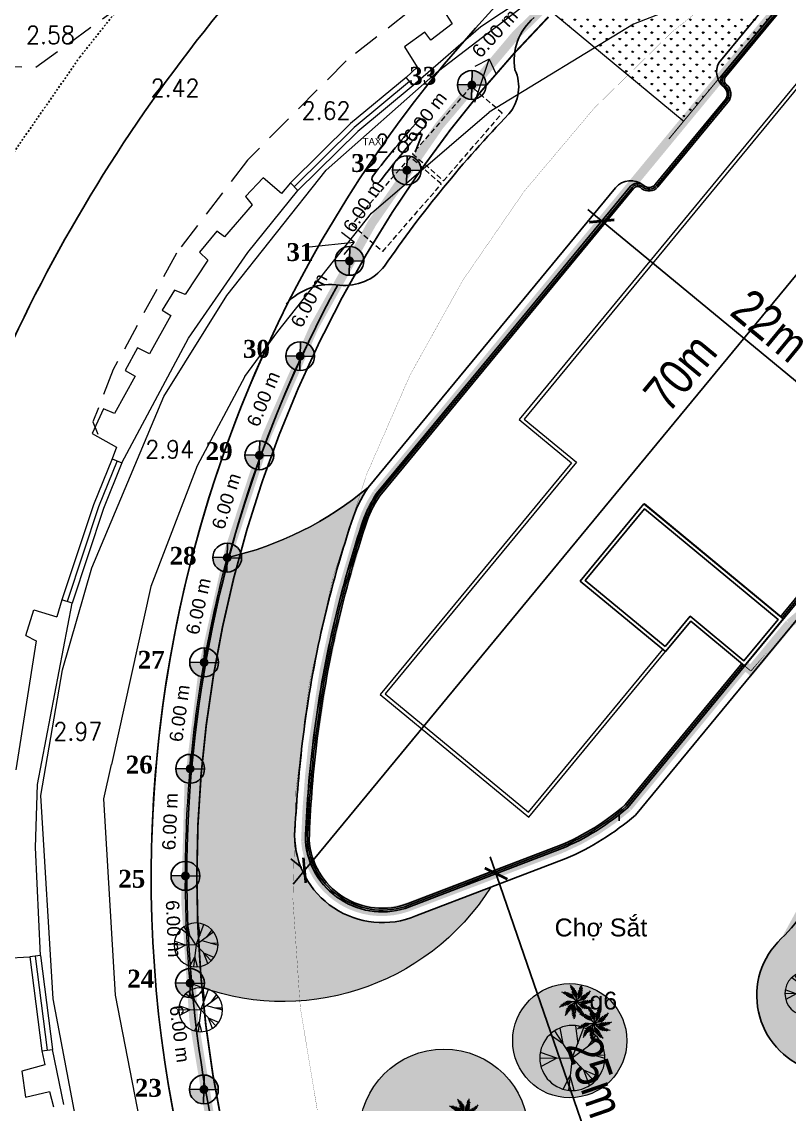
# Model space of a CAD drawing. Header units: millimetres. Extents: x 583747 to 596192, y 2304962 to 2309584.
# Drawn here: x 595572.5 to 595615.5, y 2307229.4 to 2307290 of the extents above; entities that cross this region are included whole.
import ezdxf
from ezdxf.enums import TextEntityAlignment as Align
from ezdxf.xclip import XClip

# ---------------------------------------------------------------- set-up
doc = ezdxf.new("R2010")
doc.units = ezdxf.units.MM
doc.set_wipeout_variables(frame=1)
for name, pattern in [('CONTINOUS', [0]), ('DASH', [0.35, 0.25, -0.1]), ('DASHDOT', [1, 0.5, -0.25, 0, -0.25]), ('DASHED', [4.5, 3, -1.5]), ('{Long Duong}', [2.3, 1.5, -0.8]), ('{qui hoach}', [1.3, 0, -1.3])]:
    doc.linetypes.add(name, pattern=pattern)
doc.layers.get('DEFPOINTS').update_dxf_attribs({"color": 5})
for name, color, linetype in [('A-ANNO-ROOM', 50, 'Continuous'), ('A-FLOR-STRS', 1, 'Continuous'), ('A-GLAZ', 135, 'Continuous'), ('A-PLOT LINE', 6, 'DASHDOT'), ('A-WALL', 11, 'Continuous'), ('AFP-KERB-LINE', 2, 'Continuous'), ('K2', 2, 'Continuous'), ('KT-Kich thuoc', 159, 'Continuous'), ('Xref_NT1+NT2_MBDV Cot vach_220729$0$ccu12-Thay', 7, 'Continuous'), ('Xref_ST_MBDV Cot vach 30.7.2022$0$Xref_ST_MBDV Cot vach 30.7.2022|Xref_ST_MBDV Cot vach 30.7.2022|Xref_ST_MBDV Cot vach 30.7.2022|Xref_ST_MBDV Cot vach 30.7.2022|A-CORE-OTLN', 2, 'Continuous')]:
    doc.layers.add(name, color=color, linetype=linetype)
for name, color, linetype, lineweight in [('A-DOOR', 1, 'Continuous', 9), ('A-GENM-____-OTLN', 13, 'Continuous', 9), ('bo dat CXCL', 92, 'Continuous', 18), ('Code Cao do', 7, 'Continuous', 0), ('D-building block', 8, 'Continuous', 13), ('Duong RG Thua', 7, 'Continuous', 0), ('Ghi chu nha', 7, 'Continuous', 0), ('hatch', 45, 'Continuous', 5), ('KT-DV', 7, 'Continuous', 0), ('KT-NEN', 250, 'Continuous', 0), ('KT-Net thay', 7, 'Continuous', 20), ('KT-TMB', 7, 'Continuous', 0), ('Level 15', 7, 'Continuous', 0), ('Long Duong_ Phan Cach chat lieu rair mat', 7, 'Continuous', 0), ('moc', 7, 'Continuous', 0)]:
    doc.layers.add(name, color=color, linetype=linetype, lineweight=lineweight)
doc.layers.add('A-TREES', color=7, linetype='Continuous', lineweight=5, true_color=0x4b833f)
doc.styles.add('220126_HDN_HBA typical plan$0$211210_HDN_HBA_TYPICAL PLAN CORE OPT 1$0$HBA-Text', font='GOTHIC.TTF')
doc.styles.add('Arial Narrow', font='ARIALN.TTF')
doc.styles.add('Style-.VnArial', font='')
doc.styles.add('Style-STANDARD', font='STANDARD.shx')
doc.styles.get('Style-.VnArial').set_extended_font_data('.VnArial')
doc.dimstyles.new('CCU_1-1', dxfattribs={"dimtxt": 2, "dimasz": 1, "dimexe": 1, "dimexo": 2, "dimgap": 0.5, "dimtad": 1, "dimdec": 0, "dimdsep": 46, "dimtxsty": 'Arial Narrow', "dimblk": 'ARCHTICK', "dimcen": -1, "dimdle": 1, "dimclrd": 256, "dimclre": 256, "dimclrt": 3, "dimadec": 0, "dimazin": 2, "dimtfac": 0.1, "dimtdec": 0, "dimtix": 1, "dimtmove": 2, "dimatfit": 1, "dimfxl": 1, "dimtvp": 0.833333, "dimtolj": 1, "dimtzin": 12, "dimarcsym": 0})
pattern_1 = [(90, (-595062100.17, -2307132691.92), (-359.2102448, 359.2102448), [95.25, -623.1704896]), (45, (-595062100.17, -2307132691.9), (-359.21024484, 359.21024484), [95.25, -412.75]), (135, (-595062100.17, -2307132691.9), (-359.21024484, -359.21024484), [95.25, -412.75])]

# ---------------------------------------------------------------- blocks, each defined once
blk = doc.blocks.new('wwww1')
at = {"layer": 'Duong RG Thua', "color": 7, "lineweight": 0}
for p, q in [((595614.836, 2307293.073), (595606.593, 2307289.86)), ((595606.593, 2307289.86), (595598.511, 2307284.934)), ((595591.935, 2307279.276), (595598.511, 2307284.934)), ((595586.695, 2307272.667), (595591.935, 2307279.276)), ((595584.849, 2307270.146), (595586.695, 2307272.667)), ((595584.849, 2307270.146), (595582.181, 2307265.155)), ((595582.181, 2307265.155), (595579.577, 2307258.408)), ((595579.577, 2307258.408), (595577.387, 2307248.453)), ((595576.949, 2307246.518), (595577.387, 2307248.453)), ((595577.607, 2307235.538), (595576.949, 2307246.518)), ((595578.961, 2307228.548), (595577.607, 2307235.538))]:
    blk.add_line(p, q, dxfattribs=at)
at = {"layer": 'Duong RG Thua', "color": 7, "linetype": 'Continuous', "lineweight": 0}
for p, q in [((595596.438, 2307289.87), (595595.255, 2307288.967)), ((595596.102, 2307290.394), (595596.438, 2307289.87)), ((595594.916, 2307289.418), (595593.775, 2307288.582)), ((595595.255, 2307288.967), (595594.916, 2307289.418)), ((595593.775, 2307288.582), (595594.49, 2307287.455)), ((595594.49, 2307287.455), (595593.871, 2307286.88)), ((595594.254, 2307286.418), (595593.871, 2307286.88)), ((595585.858, 2307281.269), (595584.873, 2307280.223)), ((595587.813, 2307280.547), (595587.391, 2307280.974)), ((595584.873, 2307280.223), (595585.256, 2307279.753)), ((595585.256, 2307279.753), (595583.71, 2307277.959)), ((595583.278, 2307278.278), (595582.298, 2307277.1)), ((595583.71, 2307277.959), (595583.278, 2307278.278)), ((595582.298, 2307277.1), (595582.768, 2307276.65)), ((595582.768, 2307276.65), (595581.494, 2307274.739)), ((595580.901, 2307274.977), (595580.209, 2307273.858)), ((595581.494, 2307274.739), (595580.901, 2307274.977)), ((595580.702, 2307273.561), (595579.513, 2307271.419)), ((595580.209, 2307273.858), (595580.702, 2307273.561)), ((595578.841, 2307271.753), (595578.146, 2307270.493)), ((595579.513, 2307271.419), (595578.841, 2307271.753)), ((595578.146, 2307270.493), (595578.699, 2307270.167)), ((595578.699, 2307270.167), (595577.542, 2307268.08)), ((595576.927, 2307268.347), (595576.298, 2307266.953)), ((595577.542, 2307268.08), (595576.927, 2307268.347)), ((595576.298, 2307266.953), (595577.666, 2307266.199)), ((595577.666, 2307266.199), (595577.407, 2307265.536)), ((595572.582, 2307255.653), (595573.024, 2307257.093)), ((595573.024, 2307257.093), (595574.311, 2307256.71)), ((595573.161, 2307255.367), (595572.026, 2307248.141)), ((595572.582, 2307255.653), (595573.161, 2307255.367)), ((595573.411, 2307237.754), (595572.816, 2307237.679)), ((595573.411, 2307237.754), (595574.069, 2307232.503)), ((595571.414, 2307237.612), (595572.816, 2307237.679)), ((595572.816, 2307237.679), (595573.473, 2307232.428)), ((595573.113, 2307237.716), (595573.771, 2307232.465)), ((595573.473, 2307232.428), (595574.069, 2307232.503)), ((595573.473, 2307232.428), (595573.642, 2307231.65)), ((595574.71, 2307229.429), (595574.069, 2307232.503)), ((595573.642, 2307231.65), (595572.354, 2307231.296)), ((595572.354, 2307231.296), (595572.572, 2307229.835)), ((595572.572, 2307229.835), (595573.915, 2307230.151)), ((595573.915, 2307230.151), (595574.124, 2307229.301))]:
    blk.add_line(p, q, dxfattribs=at)
at = {"layer": 'Duong RG Thua', "color": 1, "linetype": 'Continuous', "lineweight": 0, "flags": 128}
for points in [[(595574.637, 2307253.739), (595576.278, 2307259.45), (595580.31, 2307269.031), (595583.829, 2307274.685), (595589.385, 2307281.694), (595595.671, 2307287.248), (595601.161, 2307291.457), (595609.685, 2307295.7), (595617.855, 2307297.747)], [(595574.113, 2307235.328), (595573.431, 2307246.712), (595574.637, 2307253.739)], [(595584.897, 2307203.155), (595580.224, 2307211.256), (595575.552, 2307227.743), (595574.113, 2307235.328)]]:
    blk.add_lwpolyline(points, dxfattribs=at)
at = {"layer": 'Duong RG Thua', "color": 7, "linetype": 'Continuous', "lineweight": 0, "flags": 128}
for points in [[(595607.65, 2307295.178), (595605.058, 2307293.939), (595601.566, 2307292.056), (595598.043, 2307289.704), (595594.254, 2307286.418)], [(595593.871, 2307286.88), (595590.758, 2307284.296), (595587.391, 2307280.974)], [(595594.063, 2307286.649), (595590.96, 2307284.074), (595587.602, 2307280.76)], [(595594.254, 2307286.418), (595591.161, 2307283.851), (595587.813, 2307280.547)], [(595587.391, 2307280.974), (595586.9, 2307280.392), (595585.858, 2307281.269)], [(595577.407, 2307265.536), (595577.964, 2307265.312), (595581.687, 2307272.302), (595585.011, 2307277.084), (595587.813, 2307280.547)], [(595577.407, 2307265.536), (595576.374, 2307262.963), (595574.607, 2307257.664)], [(595577.686, 2307265.424), (595576.656, 2307262.859), (595574.892, 2307257.569)], [(595577.964, 2307265.312), (595576.938, 2307262.756), (595575.177, 2307257.475)], [(595573.411, 2307237.754), (595573.126, 2307243.801), (595573.235, 2307247.335), (595575.177, 2307257.475)], [(595575.177, 2307257.475), (595574.607, 2307257.664), (595574.311, 2307256.71)]]:
    blk.add_lwpolyline(points, dxfattribs=at)
at = {"layer": 'Long Duong_ Phan Cach chat lieu rair mat', "color": 4, "linetype": '{Long Duong}', "lineweight": 0}
for p, q in [((595573.145, 2307287.451), (595590.411, 2307299.955)), ((595603.096, 2307297.64), (595590.519, 2307287.814)), ((595570.856, 2307287.496), (595573.145, 2307287.451)), ((595590.519, 2307287.814), (595584.982, 2307282.25)), ((595584.982, 2307282.25), (595581.013, 2307277.039)), ((595581.013, 2307277.039), (595577.477, 2307270.542)), ((595577.477, 2307270.542), (595576.342, 2307267.62)), ((595576.342, 2307267.62), (595576.611, 2307266.929))]:
    blk.add_line(p, q, dxfattribs=at)
at = {"layer": 'Code Cao do', "color": 6, "linetype": 'Continuous', "lineweight": 0, "style": 'Style-STANDARD'}
for s, p in [('2.58', (595572.593, 2307289.25)), ('2.94', (595579.266, 2307266.073)), ('3.01', (595603.411, 2307245.798))]:
    blk.add_text(s, height=1, rotation=359.9973, dxfattribs=at).set_placement(p, align=Align.MIDDLE_LEFT)
at = {"layer": 'Code Cao do', "color": 212, "linetype": 'Continuous', "lineweight": 0, "style": 'Style-STANDARD'}
for s, p in [('2.42', (595579.568, 2307286.284)), ('2.62', (595588.019, 2307285.021)), ('2.87', (595592.147, 2307283.198)), ('2.97', (595574.13, 2307250.295))]:
    blk.add_text(s, height=1, rotation=359.9973, dxfattribs=at).set_placement(p, align=Align.MIDDLE_LEFT)
at = {"layer": 'Ghi chu nha', "color": 7, "linetype": 'Continuous', "lineweight": 0, "style": 'Style-.VnArial'}
for s, p in [('Chî S¾t', (595604.769, 2307239.328)), ('g6', (595604.902, 2307235.237))]:
    blk.add_text(s, height=1, rotation=359.9973, dxfattribs=at).set_placement(p, align=Align.MIDDLE_CENTER)
blk = doc.blocks.new('Moc')
at = {"layer": 'moc', "linetype": '{qui hoach}', "lineweight": 0, "ltscale": 0.5}
h = blk.add_hatch(color=7, dxfattribs=at)
edge = h.paths.add_edge_path()
edge.add_arc((0, 0), 0.25, 0, 360)
blk = doc.blocks.new('hk')
at = {"layer": 'K2'}
h = blk.add_hatch(color=256, dxfattribs=at)
h.dxf.hatch_style = 1
h.paths.add_polyline_path([(-79.57, 95.74), (-79.57, 94.3), (-78.13, 94.3, 0.006031), (-78.13, 94.33, 0.407166)])
h.paths.add_polyline_path([(-79.57, 94.3), (-81.01, 94.3, 0.006031), (-81.01, 94.26, 0.407166), (-79.57, 92.86)])
for p, q in [((-79.57, 92.86), (-79.57, 95.74)), ((-78.13, 94.3), (-81.01, 94.3))]:
    blk.add_line(p, q, dxfattribs=at)
blk.add_circle((-79.57, 94.3), 1.44, dxfattribs=at)
blk = doc.blocks.new('NEN')
at = {"layer": 'Level 15', "color": 240, "linetype": 'DASH', "lineweight": 13, "ltscale": 5, "true_color": 0xed1f24, "const_width": 0.5, "flags": 128}
blk.add_lwpolyline([(595682.634, 2307317.629), (595677.108, 2307338.736), (595668.702, 2307341.648), (595657.199, 2307332.945), (595633.733, 2307315.075), (595610.101, 2307298.024, 0.685011), (595643.311, 2307173.379), (595664.098, 2307171.161), (595705.748, 2307172.441), (595712.065, 2307180.508), (595682.634, 2307317.629)], format="xyb", close=True, dxfattribs=at)
at = {"layer": 'Level 15', "color": 152, "linetype": 'DASH', "lineweight": 13, "ltscale": 5, "true_color": 0x2776bb, "const_width": 0.01, "flags": 128}
blk.add_lwpolyline([(595676.796, 2307316.238), (595672.115, 2307334.115), (595669.766, 2307334.929), (595660.826, 2307328.166), (595637.307, 2307310.255), (595613.624, 2307293.167, 0.684877), (595643.957, 2307179.345), (595664.326, 2307177.171), (595702.756, 2307178.352), (595705.609, 2307181.996)], format="xyb", close=True, dxfattribs=at)
at = {"layer": 'hatch', "xscale": 0.56, "yscale": 0.56, "zscale": 0.56, "rotation": 358.6179139007246}
for p in [(595640.983, 2307232.544), (595637.346, 2307227.772), (595634.136, 2307222.703), (595631.377, 2307217.375), (595629.091, 2307211.827), (595627.294, 2307206.103), (595626, 2307200.244), (595625.218, 2307194.295), (595624.955, 2307188.301), (595625.213, 2307182.306), (595625.989, 2307176.357)]:
    blk.add_blockref('hk', p, dxfattribs=at)
at = {"layer": 'moc', "color": 7, "linetype": '{qui hoach}', "lineweight": 0, "ltscale": 0.5}
for p in [(595597.711, 2307286.41), (595594.074, 2307281.638), (595590.864, 2307276.569), (595588.105, 2307271.241), (595585.819, 2307265.693), (595584.022, 2307259.969), (595582.728, 2307254.11), (595581.946, 2307248.161), (595581.683, 2307242.167), (595581.941, 2307236.172), (595582.717, 2307230.223)]:
    blk.add_blockref('Moc', p, dxfattribs=at)
at = {"layer": 'moc', "color": 7, "linetype": 'Continuous', "lineweight": 0, "style": 'Style-.VnArial'}
for rotation, p in [(47.69028, (595598.991, 2307289.302)), (52.68539, (595595.097, 2307284.63)), (57.65713, (595591.624, 2307279.638)), (62.62888, (595588.596, 2307274.364)), (67.60063, (595586.037, 2307268.848)), (72.57237, (595583.966, 2307263.13)), (77.54412, (595582.398, 2307257.255)), (82.51586, (595581.345, 2307251.266)), (87.48761, (595580.816, 2307245.208)), (272.45936, (595581.025, 2307239.212)), (277.4311, (595581.37, 2307233.327))]:
    blk.add_text('6.00 m', height=0.75, rotation=rotation, dxfattribs=at).set_placement(p, align=Align.MIDDLE_CENTER)
at = {"layer": 'moc', "color": 7, "linetype": 'Continuous', "lineweight": 0, "char_height": 1, "attachment_point": 4, "line_spacing_factor": 0.6, "style": 'Style-.VnArial'}
for s, insert in [('\\f.VnTimeH|b1|i0|c00|p39;33', (595594.209, 2307286.916)), ('\\f.VnTimeH|b1|i0|c00|p39;32', (595590.957, 2307282.039)), ('\\f.VnTimeH|b1|i0|c00|p39;31', (595587.335, 2307277.057)), ('\\f.VnTimeH|b1|i0|c00|p39;30', (595584.901, 2307271.642)), ('\\f.VnTimeH|b1|i0|c00|p39;29', (595582.81, 2307265.919)), ('\\f.VnTimeH|b1|i0|c00|p39;28', (595580.792, 2307260.064)), ('\\f.VnTimeH|b1|i0|c00|p39;27', (595579.015, 2307254.257)), ('\\f.VnTimeH|b1|i0|c00|p39;26', (595578.341, 2307248.387)), ('\\f.VnTimeH|b1|i0|c00|p39;25', (595577.923, 2307242)), ('\\f.VnTimeH|b1|i0|c00|p39;24', (595578.425, 2307236.424)), ('\\f.VnTimeH|b1|i0|c00|p39;23', (595578.85, 2307230.306))]:
    blk.add_mtext(s, dxfattribs=dict(at, insert=insert))
blk = doc.blocks.new('road')
at = {"layer": 'AFP-KERB-LINE', "elevation": 0}
blk.add_lwpolyline([(3572174, 1147849), (3572047, 1147798), (3551626, 1142723, -0.685086), (3475557, 1251490)], format="xyb", dxfattribs=at)
at = {"layer": 'AFP-KERB-LINE'}
blk.add_arc((3539519, 1204821, 0), 89662, 147.37976, 176.0657, dxfattribs=at)
blk = doc.blocks.new('PLOT')
at = {"layer": 'A-PLOT LINE', "color": 251}
for p, q in [((3451793, 1239553), (3448345, 1229230)), ((3451793, 1239553), (3448345, 1229230)), ((3451793, 1239553), (3448345, 1229230)), ((3451793, 1239553), (3448345, 1229230)), ((3448345, 1229230), (3444706, 1215451)), ((3448345, 1229230), (3444706, 1215451)), ((3448345, 1229230), (3444706, 1215451)), ((3448345, 1229230), (3444706, 1215451))]:
    blk.add_line(p, q, dxfattribs=at)
blk = doc.blocks.new('werwer')
at = {"layer": 'A-GENM-____-OTLN', "linetype": 'DASHED', "ltscale": 100}
for p, q in [((-17416, -23694, 0), (-22416, -23699, 0)), ((-22416, -23699, 0), (-22414, -25999, 0)), ((-17414, -25994, 0), (-17416, -23694, 0)), ((-22414, -25999, 0), (-17414, -25994, 0))]:
    blk.add_line(p, q, dxfattribs=at)
blk = doc.blocks.new('wqeqweweqewe')
for points in [[(-1289162, 412569), (-1285984, 412569), (-1286795, 413342)], [(-1289162, 412569), (-1285984, 412569), (-1286795, 411795)]]:
    blk.add_lwpolyline(points)
blk = doc.blocks.new('Tree')
for p, q in [((487324, 312329), (487470, 311867)), ((487813, 311436), (488148, 312404)), ((487974, 311902), (487960, 312449)), ((487974, 311902), (488380, 312288)), ((487050, 312107), (487470, 311867)), ((487819, 311432), (487178, 312231)), ((486823, 311654), (487333, 311413)), ((487813, 311436), (486790, 311387)), ((486977, 310843), (487813, 311436)), ((487813, 311436), (487804, 311436)), ((487813, 311436), (487813, 311444)), ((487813, 311436), (487813, 311427)), ((487813, 311436), (487821, 311436)), ((487813, 311436), (488815, 311227)), ((487813, 311436), (488295, 310532)), ((488836, 311401), (488359, 311322)), ((488763, 311057), (488359, 311322)), ((487313, 311081), (486910, 310952)), ((487536, 311239), (487499, 310462)), ((488054, 310984), (488456, 310663)), ((488054, 310984), (488100, 310472)), ((487524, 310836), (487406, 310519))]:
    blk.add_line(p, q)
blk.add_circle((487813, 311436), 1024)
blk = doc.blocks.new('p014')
for centre, radius, start, end in [((2.54, 4.01), 4.75, 197.8706, 237.5936), ((-1.75, 2.24), 0.245, 209.7791, 269.0395), ((-2.32, 2.2), 0.566, 344.4321, 14.3515), ((-2.72, 1.79), 1.15, 353.4391, 21.0127), ((-4.39, 1.27), 2.98, 2.0526, 14.8318), ((4.47, 4.34), 5.6, 204.5673, 211.2107), ((4.46, 4.8), 5.6, 206.1883, 211.1386), ((0.14, 2.69), 0.585, 182.879, 221.5346), ((-0.1, 2.84), 0.245, 173.7791, 233.0395), ((4.41, 1.75), 4.75, 161.8706, 201.5936), ((-2.8, 3.61), 2.98, 326.0526, 338.8318), ((-3.4, 3.43), 3.65, 327.5529, 339.111), ((-1.15, 3.04), 1.15, 317.4391, 345.0127), ((-0.59, 3.15), 0.566, 308.4321, 338.3515), ((4.11, -2.38), 4.75, 110.1725, 149.8955), ((2.19, 1.56), 0.585, 131.1808, 169.8364), ((2.16, 1.84), 0.245, 122.081, 181.3414), ((-0.39, 4.73), 4.75, 234.9681, 274.6912), ((-3.09, 3.6), 4.75, 270.9681, 310.6912), ((-2.74, 0.73), 0.245, 246.8767, 306.1371), ((-3.18, 0.35), 0.566, 21.5297, 51.4491), ((-2.53, 0.91), 0.585, 255.9765, 294.6321), ((-3.25, -0.22), 1.15, 30.5366, 58.1102), ((-4.27, -1.63), 2.98, 39.1502, 51.9294), ((-3.3, 5.67), 5.6, 279.2858, 284.2361), ((-2.85, 5.54), 5.6, 277.6648, 284.3082), ((-4.28, -2.26), 3.65, 40.6505, 52.2085), ((-1.47, 2.25), 0.585, 218.879, 257.5346), ((-4.56, 1.33), 4.75, 304.0339, 343.7569), ((-2.43, 5.45), 5.6, 276.0458, 284.4052), ((0.79, 6.51), 5.6, 242.1883, 247.1386), ((-4.39, -3.6), 4.92, 47.7731, 57.7282), ((1.06, 6.14), 5.6, 240.5673, 247.2107), ((1.35, 5.81), 5.6, 238.9483, 247.3077), ((-3.68, -3.46), 4.51, 50.1322, 60.5244), ((1.56, 5.61), 5.6, 237.6825, 247.4019), ((1.73, 5.47), 5.6, 236.5186, 247.4981), ((-4.77, 0.78), 3.65, 3.5529, 15.111), ((-5.67, -0.23), 4.92, 10.6755, 20.6307), ((-5.03, -0.54), 4.51, 13.0347, 23.4268), ((4.51, 3.91), 5.6, 202.9483, 211.3077), ((4.56, 3.62), 5.6, 201.6825, 211.4019), ((4.61, 3.41), 5.6, 200.5186, 211.4981), ((-4.65, -0.93), 4.75, 331.6319, 11.355), ((-4.72, 3.15), 4.92, 334.6755, 344.6307), ((-4.38, 2.52), 4.51, 337.0347, 347.4268), ((2.04, -4.29), 4.75, 75.6722, 115.3952), ((-0.55, -4.71), 4.75, 43.6319, 83.355), ((5.54, -1.51), 5.6, 148.8205, 159.8), ((5.67, -1.34), 5.6, 149.9844, 159.7037), ((-0.74, 5), 4.51, 285.3366, 295.7287), ((3.71, -4.38), 5.6, 114.3202, 125.2997), ((5.86, -1.12), 5.6, 151.2501, 159.6096), ((-0.46, 5.66), 4.92, 282.9774, 292.9325), ((3.92, -4.31), 5.6, 115.4841, 125.2035), ((2.22, 4.54), 4.51, 250.8363, 261.2284), ((6.17, -0.82), 5.6, 152.8691, 159.5126), ((0.59, 4.8), 3.65, 275.8548, 287.4128), ((4.2, -4.24), 5.6, 116.7498, 125.1093), ((2.83, 4.92), 4.92, 248.4771, 258.4323), ((6.54, -0.53), 5.6, 154.4902, 159.4404), ((1.09, 4.44), 2.98, 274.3545, 287.1337), ((4.63, -4.17), 5.6, 118.3688, 125.0123), ((3.2, 3.62), 3.65, 241.3545, 252.9126), ((1.68, 2.79), 1.15, 265.741, 293.3146), ((5.09, -4.13), 5.6, 119.9899, 124.9402), ((3.41, 3.04), 2.98, 239.8542, 252.6334), ((2.1, 2.41), 0.566, 256.734, 286.6534), ((2.96, 1.35), 1.15, 231.2407, 258.8143), ((2.69, 0.04), 0.585, 96.6805, 135.3361), ((2.83, 0.29), 0.245, 87.5807, 146.8411), ((3.1, 0.79), 0.566, 222.2337, 252.1531), ((-2.78, -1.58), 0.566, 57.5297, 87.4491), ((-2.65, -1.02), 0.245, 282.8767, 342.1371), ((-2.5, -2.08), 1.15, 66.5366, 94.1102), ((-2.49, -3.83), 2.98, 75.1502, 87.9294), ((-2.58, -0.75), 0.585, 291.9765, 330.6321), ((-2.13, -4.34), 3.65, 76.6505, 88.2085), ((-6, 2.65), 5.6, 315.2858, 320.2361), ((-1.43, -5.49), 4.92, 83.7731, 93.7282), ((-5.56, 2.8), 5.6, 313.6648, 320.3082), ((-2.14, 5.42), 5.6, 274.7801, 284.4994), ((-0.96, -3.11), 1.15, 99.6024, 127.176), ((-1.92, 5.41), 5.6, 273.6161, 284.5957), ((0, -4.57), 2.98, 108.2159, 120.9952), ((-0.95, -4.97), 4.51, 86.1322, 96.5244), ((-5.17, 2.98), 5.6, 312.0458, 320.4052), ((0.58, -4.8), 3.65, 109.7162, 121.2743), ((-4.92, 3.13), 5.6, 310.7801, 320.4994), ((-4.73, 3.24), 5.6, 309.6161, 320.5957), ((1.8, -5.39), 4.92, 116.8388, 126.794), ((-6.47, -1.06), 5.6, 348.3516, 353.3019), ((1.92, -4.68), 4.51, 119.198, 129.5901), ((-6.19, -0.69), 5.6, 346.7306, 353.374), ((-5.96, -0.32), 5.6, 345.1116, 353.471), ((-5.83, -0.06), 5.6, 343.8458, 353.5652), ((2.12, -4.05), 2.98, 135.814, 148.5932), ((-5.73, 0.14), 5.6, 342.6819, 353.6614), ((2.74, -3.98), 3.65, 137.3143, 148.8723), ((4.09, -3.94), 4.92, 144.4368, 154.392), ((3.87, -3.26), 4.51, 146.796, 157.1882), ((-5.25, -3.93), 5.6, 15.9496, 20.8999), ((-3.22, -3.49), 4.75, 7.6319, 47.355), ((-5.17, -3.48), 5.6, 14.3286, 20.972), ((-5.15, -2.54), 5.6, 10.2799, 21.2595), ((-5.13, -2.75), 5.6, 11.4439, 21.1632), ((-5.13, -3.05), 5.6, 12.7096, 21.069), ((-2.67, -5.08), 5.6, 46.2799, 57.2595), ((0.82, -5.68), 5.6, 82.2799, 93.2595), ((-2.54, -5.25), 5.6, 47.4439, 57.1632), ((5.04, -0.36), 4.51, 182.796, 193.1882), ((-2.36, -5.48), 5.6, 48.7096, 57.069), ((5.62, -0.78), 4.92, 180.4368, 190.392), ((1.03, -5.73), 5.6, 83.4439, 93.1632), ((4.29, 2.67), 4.51, 218.796, 229.1882), ((4.56, -1.61), 3.65, 173.3143, 184.8723), ((-2.14, -5.85), 5.6, 50.3286, 56.972), ((1.31, -5.82), 5.6, 84.7096, 93.069), ((5.01, 2.67), 4.92, 216.4368, 226.392), ((4.09, -2.03), 2.98, 171.814, 184.5932), ((-1.93, -6.27), 5.6, 51.9496, 56.8999), ((2.36, -2.24), 1.15, 163.2004, 190.774), ((1.04, -2.48), 0.585, 28.6403, 67.2959), ((1.71, -5.99), 5.6, 86.3286, 92.972), ((4.64, 1.37), 3.65, 209.3143, 220.8723), ((2.12, -6.2), 5.6, 87.9496, 92.8999), ((4.51, 0.76), 2.98, 207.814, 220.5932), ((3.22, -0.43), 1.15, 199.2004, 226.774), ((2.3, -1.39), 0.585, 64.6403, 103.2959), ((2.55, -1.25), 0.245, 55.5404, 114.8009), ((3.05, -0.97), 0.566, 190.1934, 220.1128), ((-1.47, -2.84), 0.566, 90.5954, 120.5148), ((-1.66, -2.3), 0.245, 315.9424, 15.2029), ((-1.76, -2.04), 0.585, 325.0423, 3.6979), ((0.02, -3.2), 0.566, 118.1934, 148.1128), ((0.59, -3.2), 1.15, 127.2004, 154.774), ((-0.41, -2.81), 0.245, 343.5404, 42.8009), ((-0.61, -2.62), 0.585, 352.6403, 31.2959), ((1.9, -2.58), 0.566, 154.1934, 184.1128), ((1.32, -2.51), 0.245, 19.5404, 78.8009)]:
    blk.add_arc(centre, radius, start, end)
blk = doc.blocks.new('DV')
at = {"layer": 'bo dat CXCL'}
h = blk.add_hatch(dxfattribs=at)
h.set_pattern_fill('GRASS', color=256, scale=20)
h.set_pattern_definition(pattern_1)
edge = h.paths.add_edge_path()
edge.add_arc((556582, 155316), 13678, 64.91268, 108.85914)
edge.add_arc((604513, 89461), 94604, 123.5991, 129.72117)
edge.add_arc((580408, 118474), 56884, 129.72117, 135.76743)
edge.add_line((539649, 158155), (547490, 151681))
edge.add_line((547490, 151681), (559175, 165838))
edge.add_line((559175, 165838), (560390, 167309))
edge.add_arc((561763, 165607), 2186, 73.5441, 128.89231, ccw=False)
h = blk.add_hatch(dxfattribs=at)
h.set_pattern_fill('GRASS', color=256, scale=20)
h.set_pattern_definition(pattern_1)
edge = h.paths.add_edge_path()
edge.add_arc((525058, 116196), 13745, 247.69069, 327.65523, ccw=False)
edge.add_arc((588750, 109443), 69167, 179.97348, 184.94523, ccw=False)
edge.add_arc((588750, 109443), 69167, 175.00174, 179.97348, ccw=False)
edge.add_arc((588750, 109443), 69167, 170.02999, 175.00174, ccw=False)
edge.add_arc((588750, 109443), 69167, 165.05825, 170.02999, ccw=False)
edge.add_arc((517718, 145582), 18781, 282.93398, 310.08091)
edge.add_arc((536013, 127037), 7476, 146.05902, 162.64541)
edge.add_arc((589932, 109119), 64294, 161.73691, 177.64969)
edge.add_arc((530601, 111773), 4908, 180.20955, 292.4981)
edge.add_line((532479, 107239), (536670, 108843))
h = blk.add_hatch(dxfattribs=at)
h.set_pattern_fill('GRASS', color=256, scale=20, angle=6e-14)
edge = h.paths.add_edge_path()
edge.add_arc((556456, 105291), 6905, 253.47796, 332.27629)
edge.add_arc((568453, 98902), 6687, 57.79425, 151.64066, ccw=False)
edge.add_arc((574592, 108116), 4390, 234.0846, 292.51989)
edge.add_arc((573846, 110807), 7170, 289.79099, 326.51279)
edge.add_arc((574115, 110242), 6642, 329.30028, 394.67786)
edge.add_arc((572132, 107978), 9588, 39.06583, 90.65405)
edge.add_arc((571265, 110592), 7015, 83.79965, 114.86297)
edge.add_arc((561192, 127011), 12322, 270.83516, 305.31615, ccw=False)
edge.add_arc((560638, 109088), 5651, 82.53671, 172.4989)
edge.add_arc((548128, 111096), 7024, 313.10569, 349.57647, ccw=False)
edge.add_arc((555917, 102793), 4361, 133.28063, 250.93374)
h = blk.add_hatch(dxfattribs=at)
h.set_pattern_fill('GRASS', color=256, scale=20, angle=6e-14)
edge = h.paths.add_edge_path()
edge.add_arc((534052, 95062), 4727, 0, 360)
edge = h.paths.add_edge_path()
edge.add_arc((541091, 100258), 3195, 0, 360)
edge = h.paths.add_edge_path()
edge.add_arc((567627, 62613), 3195, 0, 360)
edge = h.paths.add_edge_path()
edge.add_arc((576134, 60043), 4727, 0, 360)
at = {"layer": 'A-FLOR-STRS', "elevation": 0}
blk.add_lwpolyline([(562569, 102079, -0.358044), (554493, 98671, -0.563776), (552927, 105968, 0.160491), (555036, 109825, -0.41402), (561372, 114690, 0.151597), (568315, 116957)], format="xyb", dxfattribs=at)
at = {"layer": 'A-GLAZ'}
for p, q in [((546656, 150679), (557891, 164291)), ((553379, 123598), (551216, 120975)), ((550884, 121249), (544334, 113318)), ((551216, 120975), (550884, 121249)), ((540630, 111011), (532002, 107732))]:
    blk.add_line(p, q, dxfattribs=at)
at = {"layer": 'A-GLAZ', "elevation": 0}
blk.add_lwpolyline([(526706, 116822, -0.050313), (529438, 129091, -0.071743), (530283, 130861), (537212, 139244)], format="xyb", dxfattribs=at)
at = {"layer": 'A-GLAZ'}
for centre, radius, start, end in [((587301, 109541), 61031, 173.14805, 178.22832), ((535338, 123634), 13688, 292.74474, 311.08957), ((530565, 111763), 4279, 184.4911, 289.61804)]:
    blk.add_arc(centre, radius, start, end, dxfattribs=at)
at = {"layer": 'AFP-KERB-LINE', "elevation": 0}
for points in [[(537685, 152101, 0.288301), (538025, 154573, -0.268728), (539092, 157484)], [(537685, 152101, 0.040722), (530718, 143583, 0.040722)], [(532616, 151741, 0.014154), (530066, 148623, 0.014154)], [(532994, 151413, 0.014154), (530462, 148317)], [(530718, 143583, -0.260571), (528210, 142524, 0.244328), (525217, 141483)], [(519946, 115597, -0.102822), (528110, 142537, -0.102822)], [(520129, 101477), (520129, 101477, -0.149444), (527327, 141058), (527327, 141058)], [(517706, 111663, -0.103894), (524617, 140094, -0.000015), (524617, 140094)], [(544061, 56710, -0.190103), (520129, 101477)], [(544738, 53571, -0.190039), (518483, 98703)]]:
    blk.add_lwpolyline(points, format="xyb", dxfattribs=at)
at = {"layer": 'AFP-KERB-LINE'}
for centre, start, end in [((532801, 151572, 0), 320.71789, 140.71789), ((530268, 148475, 0), 140.71789, 320.71789)]:
    blk.add_arc(centre, 250, start, end, dxfattribs=at)
at = {"layer": 'D-building block', "linetype": 'CONTINOUS', "ltscale": 10000}
for points, elevation in [([(562382, 167704, 0.194138), (552161, 168260, 0.026719), (544056, 162227, 0.026388), (539649, 158155), (547490, 151681), (559175, 165838), (560390, 167309, -0.246309)], 0), ([(536670, 108843, -0.363795), (519841, 103480, -0.021697), (519583, 109475, -0.021697), (519846, 115469, -0.021697), (520628, 121418, -0.021697), (521922, 127277, 0.119008), (529811, 131211, 0.072498), (528877, 129267, 0.069544), (525693, 111755, 0.533325), (532479, 107239), (536670, 108843)], 20)]:
    blk.add_lwpolyline(points, format="xyb", close=True, dxfattribs=dict(at, elevation=elevation))
for centre, radius in [((541091, 100258, 0), 3195), ((534052, 95062, 0), 4727)]:
    blk.add_circle(centre, radius, dxfattribs=at)
ref = blk.add_blockref('PLOT', (-3147123, 179596, 0), dxfattribs=dict(rotation=340.0000000045929))
XClip(ref).set_block_clipping_path([(3437700.5976729654, 868981.9081885163), (3912891.8375199828, 1041937.3750337446), (3715693.8178756535, 1583734.481302836), (3240502.5780286361, 1410779.0144576086)])
at = {"extrusion": (1.11079e-07, 3.35527e-07, 1), "xscale": 0.8000000000000043, "yscale": 0.8000000000000043, "zscale": 0.8000000000000043, "rotation": 71.68236210060718}
blk.add_blockref('wqeqweweqewe', (1173239, 1028092, 0), dxfattribs=at)
at = {"extrusion": (3.51479e-07, 3.71373e-08, 1), "xscale": 0.8000000000000015, "yscale": 0.8000000000000015, "zscale": 0.8000000000000015, "rotation": 6.031488185311968}
blk.add_blockref('wqeqweweqewe', (1586806, -75202, 0), dxfattribs=at)
at = {"layer": 'A-DOOR', "rotation": 48.96917825648091}
for p in [(529132, 182338, 0), (525724, 178380, 0)]:
    blk.add_blockref('werwer', p, dxfattribs=at)
at = {"layer": 'A-TREES'}
for name, p, xscale, yscale, zscale, rotation in [('Tree', (1058633, 544248, 0), -1.2, 1.2, 1.199999999999996, 71.72236063323176), ('Tree', (1092813, 541529, 0), -1.2, 1.2, 1.199999999999996, 71.72236063323176), ('p014', (541448, 102448, 0), -304.9199999999864, 304.9199999999864, 304.9199999999859, 58.08847051086504), ('Tree', (1058890, 540621, 0), -1.2, 1.2, 1.199999999999996, 71.72236063323176), ('p014', (542454, 101220, 0), -304.9199999999864, 304.9199999999864, 304.9199999999859, 58.08847051086504), ('Tree', (1338376, 748656, 0), -1.776509766946553, 1.776509766946553, 1.776509766946549, 71.72236063323176), ('p014', (535158, 96069, 0), -304.9199999999864, 304.9199999999864, 304.9199999999859, 58.08847051086504)]:
    blk.add_blockref(name, p, dxfattribs=dict(at, xscale=xscale, yscale=yscale, zscale=zscale, rotation=rotation))
at = {"layer": 'AFP-KERB-LINE'}
ref = blk.add_blockref('road', (-3147123, 179596, 0), dxfattribs=dict(at, rotation=340.0000000045929))
XClip(ref).set_block_clipping_path([(3424978.7776903473, 904726.3076186823), (3853099.8617473282, 1060549.6388383387), (3670662.8681027722, 1561791.1594749615), (3242541.7840457913, 1405967.828255306)])
at = {"layer": 'A-ANNO-ROOM', "insert": (530095, 151417, 0), "char_height": 400, "width": 6126.31, "attachment_point": 2, "style": '220126_HDN_HBA typical plan$0$211210_HDN_HBA_TYPICAL PLAN CORE OPT 1$0$HBA-Text'}
blk.add_mtext('{\\PTAXI}', dxfattribs=at)
blk = doc.blocks.new('WWWWW11')
blk.add_wipeout([(596238.135, 2307359.177), (596238.112, 2307358.978), (596238.078, 2307358.716), (596238.01, 2307358.37), (596237.953, 2307358.187), (596227.541, 2307321.466), (596225.718, 2307319.774), (596223.888, 2307318.406), (596221.272, 2307316.895), (596218.467, 2307315.746), (596214.963, 2307314.885), (596211.401, 2307314.597), (596208.01, 2307314.851), (596204.79, 2307315.525), (596202.528, 2307316.32), (596201.055, 2307317.162), (596199.346, 2307318.58), (596197.722, 2307320.106), (596196.232, 2307321.226), (596194.288, 2307322.379), (596192.496, 2307323.184), (596189.758, 2307324.012), (596187.206, 2307324.394), (596185.027, 2307324.442), (596182.964, 2307324.253), (596180.549, 2307323.732), (596178.912, 2307323.182), (596176.745, 2307322.177), (596174.837, 2307320.987), (596173.671, 2307320.088), (596170.806, 2307316.849), (596170.475, 2307317.123), (596163.925, 2307309.192), (596163.136, 2307308.52), (596162.383, 2307307.984), (596161.61, 2307307.523), (596160.942, 2307307.187), (596160.221, 2307306.884), (596151.877, 2307303.714), (596151.061, 2307303.454), (596150.167, 2307303.357), (596149.313, 2307303.441), (596148.472, 2307303.702), (596147.829, 2307304.045), (596147.216, 2307304.527), (596146.738, 2307305.062), (596146.284, 2307305.814), (596146.019, 2307306.542), (596145.89, 2307307.301), (596145.976, 2307309.171), (596146.12, 2307311.038), (596146.216, 2307312), (596146.449, 2307313.887), (596146.707, 2307315.571), (596146.909, 2307316.718), (596147.312, 2307318.709), (596147.737, 2307320.517), (596148.238, 2307322.392), (596148.59, 2307323.585), (596149.029, 2307324.965), (596149.23, 2307325.645), (596149.437, 2307326.089), (596149.633, 2307326.412), (596149.873, 2307326.735), (596177.482, 2307360.165), (596177.959, 2307360.691), (596178.621, 2307361.321), (596179.378, 2307361.927), (596180.095, 2307362.408), (596180.774, 2307362.794), (596181.461, 2307363.123), (596182.19, 2307363.328), (596183.089, 2307363.441), (596183.95, 2307363.414), (596185.041, 2307363.184), (596185.896, 2307362.832), (596186.562, 2307362.432), (596186.918, 2307362.161), (596192.912, 2307357.211), (596193.435, 2307356.817), (596194.214, 2307356.4), (596195.057, 2307356.125), (596195.899, 2307356.006), (596197.145, 2307356.092), (596198.149, 2307356.402), (596198.911, 2307356.81), (596199.709, 2307357.456), (596200.292, 2307358.152), (596200.69, 2307358.837), (596200.997, 2307359.651), (596206.716, 2307380.054), (596207.051, 2307380.862), (596207.414, 2307381.472), (596207.767, 2307381.933), (596208.101, 2307382.291), (596208.485, 2307382.634), (596222.62, 2307394.116), (596223.05, 2307394.397), (596223.519, 2307394.642), (596224.107, 2307394.869), (596224.88, 2307395.053), (596225.678, 2307395.117), (596226.583, 2307395.042), (596227.421, 2307394.826), (596228.205, 2307394.479), (596228.764, 2307394.126), (596229.423, 2307393.561), (596229.994, 2307392.876), (596230.384, 2307392.219), (596230.659, 2307391.557), (596238.097, 2307360.41), (596238.134, 2307360.1), (596238.152, 2307359.797), (596238.152, 2307359.473)]).translate(0, 0, -0.044)
at = {"layer": 'A-GLAZ', "const_width": 0.5}
blk.add_lwpolyline([(596237.95, 2307358.188), (596227.538, 2307321.467), (596227.538, 2307321.467, -0.273696), (596205.495, 2307315.382), (596205.495, 2307315.382), (596205.495, 2307315.382), (596205.495, 2307315.382, -0.156956), (596199.343, 2307318.581, 0.410793), (596172.967, 2307319.473), (596170.804, 2307316.85), (596170.472, 2307317.124), (596163.922, 2307309.193, -0.080216), (596160.218, 2307306.886), (596151.59, 2307303.607, -0.493834), (596145.887, 2307307.303, -0.022171), (596146.293, 2307312.697, -0.050313), (596149.026, 2307324.966, -0.071743), (596149.87, 2307326.736), (596155.594, 2307333.66), (596177.479, 2307360.166, -0.114295)], format="xyb", dxfattribs=at)
at = {"layer": 'A-WALL', "elevation": -0.044}
blk.add_lwpolyline([(596164.852, 2307326.176), (596161.286, 2307321.858), (596163.754, 2307319.82), (596165.154, 2307321.517), (596170.475, 2307317.123), (596172.64, 2307319.745), (596164.852, 2307326.176)], dxfattribs=at)
at = {"layer": 'KT-Net thay', "elevation": 7.637}
for points in [[(596202.951, 2307343.875, 0.30477), (596201.25, 2307350.293), (596191.439, 2307358.395), (596185.137, 2307350.765), (596181.59, 2307353.694), (596177.585, 2307348.846), (596174.664, 2307351.259), (596157.834, 2307330.884), (596160.764, 2307328.464), (596150.065, 2307315.512), (596158.387, 2307308.639), (596166.038, 2307317.901)], [(596202.689, 2307343.741, 0.314729), (596201.12, 2307350.141), (596191.466, 2307358.113), (596185.164, 2307350.483), (596181.617, 2307353.413), (596177.612, 2307348.564), (596174.691, 2307350.977), (596158.116, 2307330.911), (596161.045, 2307328.491), (596150.347, 2307315.539), (596158.36, 2307308.92), (596165.883, 2307318.029)]]:
    blk.add_lwpolyline(points, format="xyb", dxfattribs=at)
at = {"layer": 'Xref_NT1+NT2_MBDV Cot vach_220729$0$ccu12-Thay', "extrusion": (-3.81165e-21, -3.29453e-06, 1), "elevation": -7.623}
for points in [[(596203.536, 2307343.709, 0.301106), (596201.666, 2307350.759), (596187.777, 2307362.229, 0.252641), (596181.496, 2307363.358, 0.090278), (596178.145, 2307361.161, 0.010865), (596175.479, 2307358.679), (596169.009, 2307350.844), (596169.009, 2307350.844, 0.348553), (596169.304, 2307349.473), (596169.35, 2307349.431, -0.377527), (596169.372, 2307348.77), (596165.455, 2307344.028, -0.442642), (596164.783, 2307343.999), (596164.783, 2307343.999, 0.410403), (596163.234, 2307343.852), (596149.393, 2307327.091, 0.072498), (596148.459, 2307325.147, 0.050293), (596145.702, 2307312.765, 0.014313), (596145.274, 2307307.635, 0.533325), (596152.061, 2307303.118), (596160.444, 2307306.326, 0.081313), (596164.345, 2307308.763), (596185.071, 2307333.86, -0.414214), (596185.634, 2307333.914), (596193.808, 2307327.164, 0.414702), (596197.471, 2307327.517), (596200.949, 2307331.728)], [(596202.89, 2307343.684, 0.311128), (596201.276, 2307350.303), (596186.598, 2307362.423, 0.272256), (596181.458, 2307363.124, 0.114295), (596177.479, 2307360.166, -0.000247), (596175.907, 2307358.255), (596169.236, 2307350.178, 0.413726), (596169.304, 2307349.474), (596169.304, 2307349.473, -0.414311), (596169.371, 2307348.769), (596165.455, 2307344.028, -0.414153), (596164.821, 2307343.968), (596164.783, 2307343.999, 0.414214), (596164.079, 2307343.932), (596149.874, 2307326.732, 0.071626), (596149.03, 2307324.963, 0.050313), (596146.298, 2307312.694, 0.020998), (596145.889, 2307307.367, 0.50406), (596151.704, 2307303.622), (596160.221, 2307306.883, 0.080267), (596163.914, 2307309.183), (596184.609, 2307334.242, -0.414214), (596186.016, 2307334.376), (596194.19, 2307327.627, 0.41477), (596197.008, 2307327.898), (596200.318, 2307331.906)], [(596202.793, 2307343.712, 0.311453), (596201.211, 2307350.227), (596186.535, 2307362.345, 0.272153), (596181.497, 2307363.032, 0.114259), (596177.556, 2307360.102, -0.000247), (596175.984, 2307358.192), (596169.314, 2307350.114, 0.413691), (596169.367, 2307349.551), (596169.368, 2307349.55, -0.414311), (596169.449, 2307348.706), (596165.532, 2307343.964, -0.414153), (596164.757, 2307343.891), (596164.72, 2307343.922, 0.414214), (596164.157, 2307343.868), (596149.955, 2307326.672, 0.07147), (596149.125, 2307324.932, 0.050316), (596146.397, 2307312.682, 0.020978), (596145.989, 2307307.369, 0.503675), (596151.669, 2307303.716), (596160.183, 2307306.976, 0.080087), (596163.842, 2307309.253), (596184.532, 2307334.306, -0.414214), (596186.08, 2307334.454), (596194.253, 2307327.704, 0.414785), (596196.931, 2307327.962), (596200.282, 2307332.02)], [(596202.697, 2307343.739, 0.31179), (596201.145, 2307350.151), (596186.472, 2307362.267, 0.272047), (596181.537, 2307362.94, 0.114221), (596177.632, 2307360.037, -0.000247), (596176.062, 2307358.128), (596169.391, 2307350.05, 0.41364), (596169.431, 2307349.628), (596169.432, 2307349.627, -0.414311), (596169.526, 2307348.642), (596165.609, 2307343.901, -0.414153), (596164.694, 2307343.814), (596164.656, 2307343.845, 0.414214), (596164.234, 2307343.804), (596150.035, 2307326.613, 0.07131), (596149.221, 2307324.902, 0.05032), (596146.496, 2307312.67, 0.020958), (596146.089, 2307307.37, 0.503277), (596151.633, 2307303.809), (596160.146, 2307307.069, 0.079904), (596163.77, 2307309.323), (596184.454, 2307334.369, -0.414214), (596186.144, 2307334.531), (596194.317, 2307327.781, 0.4148), (596196.853, 2307328.025), (596200.247, 2307332.134)]]:
    blk.add_lwpolyline(points, format="xyb", dxfattribs=at)
at = {"color": 2}
blk.add_wipeout([(596164.823, 2307326.167), (596172.61, 2307319.735), (596170.446, 2307317.114), (596167.439, 2307319.597), (596166.038, 2307317.901), (596161.257, 2307321.849)], dxfattribs=at).translate(0, 0, 7.637).dxf.layer = 'A-WALL'
at = {"layer": 'A-WALL', "color": 2, "elevation": 7.637}
for points in [[(596166.038, 2307317.901), (596167.439, 2307319.597), (596170.446, 2307317.114), (596172.61, 2307319.735), (596164.823, 2307326.167), (596161.257, 2307321.849)], [(596166.011, 2307318.183), (596167.412, 2307319.879), (596170.419, 2307317.396), (596172.329, 2307319.708), (596164.85, 2307325.886), (596161.539, 2307321.876)]]:
    blk.add_lwpolyline(points, close=True, dxfattribs=at)
blk = doc.blocks.new('_ArchTick')
at = {"color": 0, "linetype": 'ByBlock', "const_width": 0.15}
blk.add_lwpolyline([(-0.5, -0.5), (0.5, 0.5)], dxfattribs=at)
blk = doc.blocks.new('*D94')
at = {"layer": 'DEFPOINTS', "color": 0, "transparency": 16777216}
for p in [(595632.745, 2307296.239), (595634.129, 2307295.096, 0.042), (595589.734, 2307241.339, -0.002)]:
    blk.add_point(p, dxfattribs=at)
at = {"layer": 'KT-TMB', "lineweight": -2, "transparency": 16777216}
for p, q in [((595587.714, 2307241.711), (595633.382, 2307297.01)), ((595632.587, 2307296.37), (595631.974, 2307296.876)), ((595588.192, 2307242.612), (595587.579, 2307243.118))]:
    blk.add_line(p, q, dxfattribs=at)
for p, rotation in [((595632.745, 2307296.239), 50.44882674861589), ((595588.35, 2307242.482), 230.4488267486159)]:
    blk.add_blockref('_ArchTick', p, dxfattribs=dict(at, rotation=rotation))
at = {"layer": 'KT-TMB', "color": 3, "transparency": 16777216, "insert": (595609.375, 2307270.329), "char_height": 2, "attachment_point": 5, "rotation": 50.44883, "style": 'Arial Narrow'}
blk.add_mtext('\\A1;70m', dxfattribs=at)
blk = doc.blocks.new('*D95')
at = {"layer": 'DEFPOINTS', "color": 0, "transparency": 16777216}
for p in [(595604.981, 2307278.8), (595604.04, 2307277.659), (595621.005, 2307263.656)]:
    blk.add_point(p, dxfattribs=at)
at = {"layer": 'KT-TMB', "lineweight": -2, "transparency": 16777216}
for p, q in [((595605.313, 2307279.202), (595605.617, 2307279.571)), ((595622.718, 2307264.16), (595604.21, 2307279.436)), ((595622.278, 2307265.199), (595622.583, 2307265.568))]:
    blk.add_line(p, q, dxfattribs=at)
for p, rotation in [((595604.981, 2307278.8), 140.4646478184767), ((595621.946, 2307264.797), 320.4646478184767)]:
    blk.add_blockref('_ArchTick', p, dxfattribs=dict(at, rotation=rotation))
at = {"layer": 'KT-TMB', "color": 3, "transparency": 16777216, "insert": (595614.421, 2307272.958), "char_height": 2, "attachment_point": 5, "rotation": 320.46465, "style": 'Arial Narrow'}
blk.add_mtext('\\A1;22m', dxfattribs=at)
blk = doc.blocks.new('*D98')
at = {"layer": 'DEFPOINTS', "color": 0, "transparency": 16777216}
for p in [(595599.268, 2307242.367, 0.02), (595607.27, 2307218.513), (595607.471, 2307218.582)]:
    blk.add_point(p, dxfattribs=at)
at = {"layer": 'KT-Kich thuoc', "lineweight": -2, "transparency": 16777216}
for p, q in [((595598.741, 2307243.243), (595607.596, 2307217.567)), ((595597.377, 2307241.715), (595598.122, 2307241.971)), ((595605.58, 2307217.93), (595606.325, 2307218.187))]:
    blk.add_line(p, q, dxfattribs=at)
for p, rotation in [((595599.067, 2307242.297), 109.0276039028602), ((595607.27, 2307218.513), 289.0276039028602)]:
    blk.add_blockref('_ArchTick', p, dxfattribs=dict(at, rotation=rotation))
at = {"layer": 'KT-Kich thuoc', "color": 3, "transparency": 16777216, "insert": (595604.607, 2307230.901), "char_height": 2, "attachment_point": 5, "rotation": 289.0276, "style": 'Arial Narrow'}
blk.add_mtext('\\A1;25m', dxfattribs=at)

msp = doc.modelspace()

# ---------------------------------------------------------------- block references
at = {"layer": 'KT-NEN', "lineweight": 0}
msp.add_blockref('wwww1', (0.167, -0.045, -0.002), dxfattribs=at)

# ---------------------------------------------------------------- next in the draw order: linework, layer by layer
at = {"layer": 'KT-Net thay', "elevation": 0.02}
for points in [[(595591.911, 2307263.903, -0.119008), (595584.022, 2307259.969, -2.890443)], [(595598.77, 2307241.535, -0.363795), (595581.941, 2307236.172, -4.757379)]]:
    msp.add_lwpolyline(points, format="xyb", dxfattribs=at)
at = {"layer": 'Xref_ST_MBDV Cot vach 30.7.2022$0$Xref_ST_MBDV Cot vach 30.7.2022|Xref_ST_MBDV Cot vach 30.7.2022|Xref_ST_MBDV Cot vach 30.7.2022|Xref_ST_MBDV Cot vach 30.7.2022|A-CORE-OTLN', "color": 6, "linetype": 'DASHED', "const_width": 0.1}
msp.add_lwpolyline([(595601.995, 2307290.213), (595600.074, 2307288.176), (595598.237, 2307286.062), (595596.488, 2307283.876), (595594.83, 2307281.619), (595593.265, 2307279.298), (595591.797, 2307276.914), (595590.426, 2307274.472), (595589.157, 2307271.976), (595587.99, 2307269.431), (595586.928, 2307266.84), (595585.973, 2307264.208), (595585.126, 2307261.539), (595584.388, 2307258.838), (595583.762, 2307256.109), (595583.247, 2307253.357), (595582.845, 2307250.586), (595582.556, 2307247.801), (595582.381, 2307245.006), (595582.32, 2307242.119), (595582.374, 2307239.407), (595582.542, 2307236.612), (595582.823, 2307233.827), (595583.218, 2307231.055), (595583.726, 2307228.301)], dxfattribs=at)

# ---------------------------------------------------------------- next in the draw order: block references
at = {"layer": 'KT-DV', "xscale": 0.001, "yscale": 0.001, "zscale": 0.001}
msp.add_blockref('DV', (595062.1, 2307132.692), dxfattribs=at)
at = {"layer": 'KT-Net thay'}
msp.add_blockref('NEN', (0, 0), dxfattribs=at)

# ---------------------------------------------------------------- next in the draw order: block references
at = {"layer": 'KT-TMB'}
msp.add_blockref('WWWWW11', (-557.482, -63.188, 0.042), dxfattribs=at)

# ---------------------------------------------------------------- next in the draw order: dimensions: what is measured, and where the dimension line sits
at = {"layer": 'KT-Kich thuoc'}
dim = msp.add_aligned_dim(p1=(595599.268, 2307242.367, 0.02), p2=(595607.471, 2307218.582), distance=-0.212, dimstyle='CCU_1-1', override={"dimpost": 'm'}, dxfattribs=at)
dim.commit()
dim.dimension.update_dxf_attribs({"geometry": '*D98', "text_midpoint": (595604.607, 2307230.901)})
at = {"layer": 'KT-TMB'}
for p1, p2, distance, picture, middle in [((595589.734, 2307241.339, -0.002), (595634.129, 2307295.096, 0.042), 1.795, '*D94', (595609.375, 2307270.329)), ((595621.005, 2307263.656), (595604.04, 2307277.659), -1.479, '*D95', (595614.421, 2307272.958))]:
    dim = msp.add_aligned_dim(p1=p1, p2=p2, distance=distance, dimstyle='CCU_1-1', override={"dimpost": 'm'}, dxfattribs=at)
    dim.commit()
    dim.dimension.update_dxf_attribs({"geometry": picture, "text_midpoint": middle})

doc.saveas('drawing.dxf')
